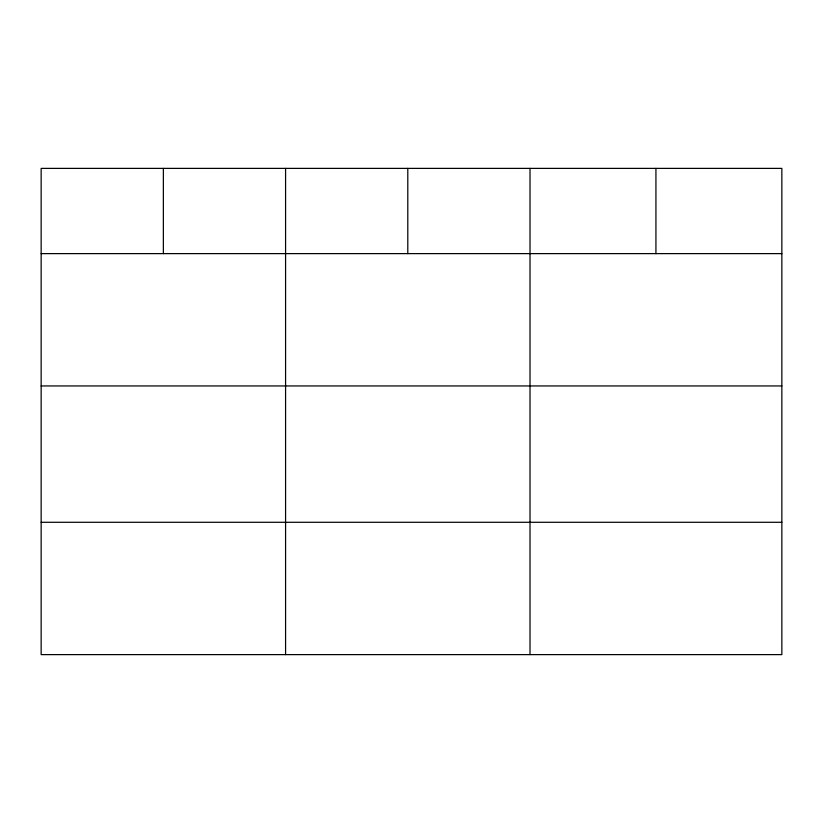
<?xml version="1.0" encoding="UTF-8"?>
<svg xmlns="http://www.w3.org/2000/svg" width="823" height="823" viewBox="0 0 823 823"><rect width="100%" height="100%" fill="white"/><g stroke="black" fill="none" stroke-linecap="round" stroke-linejoin="round"><path stroke-width="1.23" d="M781.85 385.946L781.85 168.386L41.15 168.386L41.15 654.614L781.85 654.614L781.85 385.946L41.15 385.946M41.15 253.618L781.85 253.618M41.15 522.286L781.85 522.286M655.931 168.386L655.931 253.618M530.012 168.386L530.012 654.614M407.796 168.386L407.796 253.618M285.581 168.386L285.581 654.614M163.366 168.386L163.366 253.618"/></g></svg>
